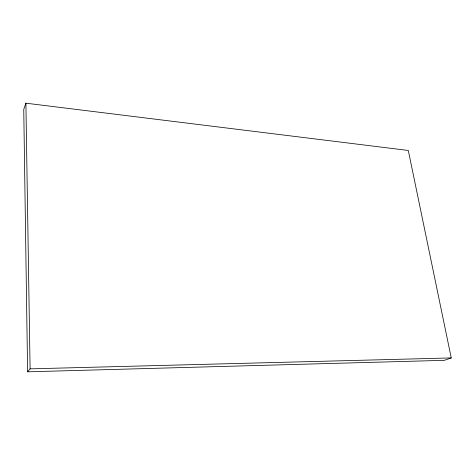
<?xml version="1.0" encoding="UTF-8"?>
<svg xmlns="http://www.w3.org/2000/svg" width="475" height="475" viewBox="0 0 475 475"><rect width="100%" height="100%" fill="white"/><g stroke="black" fill="none" stroke-linecap="round" stroke-linejoin="round"><path stroke-width="0.71" d="M25.893 103.182L23.75 109.428L27.603 371.818L444.345 360.329L451.25 357.93L408.298 150.462L25.893 103.182L30.097 368.855L27.603 371.818M30.097 368.855L451.25 357.93"/></g></svg>
